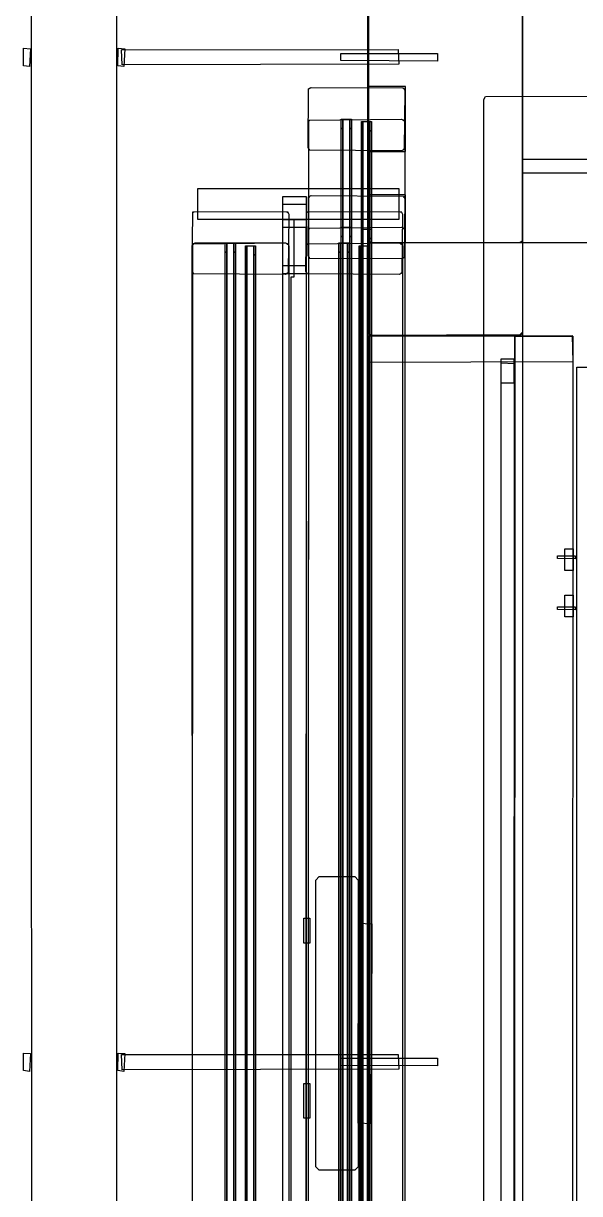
# Model space of a CAD drawing. Header units: metres. Extents: x 292.5 to 342.7, y -1 to 8.9.
# Drawn here: x 293.555 to 294.274, y 4.53 to 6.044 of the extents above; entities that cross this region are included whole.
import ezdxf

# ---------------------------------------------------------------- set-up
doc = ezdxf.new("R2010")
doc.units = ezdxf.units.M
doc.layers.add('VISTA', color=8, linetype='Continuous')

msp = doc.modelspace()

# ---------------------------------------------------------------- linework, layer by layer
at = {"layer": 'VISTA'}
for points in [[(293.5651, 6.5658), (293.5716, 6.5928), (293.5951, 6.6292), (293.7421, 6.7726), (293.745, 6.7855), (293.745, 6.897), (293.855, 6.897), (293.8544, 6.7715), (293.8489, 6.7441), (293.8379, 6.7184), (293.8122, 6.6859), (293.701, 6.5809), (293.6749, 6.5529), (293.6746, -0.2029), (293.6711, -0.2091), (293.664, -0.2147), (293.6417, -0.2226), (293.6278, -0.2243), (293.5996, -0.2228), (293.5768, -0.2152), (293.5656, -0.2035), (293.5651, 6.5658)], [(294, 6.3955), (294.0045, 6.4), (294.6355, 6.4), (294.64, 6.3955), (294.64, 3.2045), (294.6355, 3.2), (294.0045, 3.2), (294, 3.2045), (294, 6.3955)], [(294, 6.3955), (294.0045, 6.4), (301.9955, 6.4), (302, 6.3955), (302, 5.7645), (301.9955, 5.76), (294.0045, 5.76), (294, 5.7645), (294, 6.3955)], [(294.0008, 6.3981), (294.0045, 6.4), (294.1981, 6.3992), (294.2, 6.3955), (294.1992, 5.7619), (294.1955, 5.76), (294.0045, 5.76), (294, 5.7645), (294.0008, 6.3981)], [(294.0485, 5.878), (294.0485, 5.962), (294, 5.962), (294.0008, 6.3981), (294.0045, 6.4), (294.1981, 6.3992), (294.2, 6.3955), (294.2, 5.6445), (294.1981, 5.6408), (294.0045, 5.64), (294.0008, 5.6419), (294.0008, 5.878), (294.0485, 5.878)], [(294, 6.3955), (294.0045, 6.4), (294.1955, 6.4), (294.2, 6.3955), (294.2, 5.6445), (294.1955, 5.64), (294.0045, 5.64), (294, 5.6445), (294, 6.3955)], [(294, 6.3955), (294.0045, 6.4), (294.1955, 6.4), (294.2, 6.3955), (294.2, 3.2045), (294.1955, 3.2), (294.0045, 3.2), (294, 3.2045), (294, 6.3955)], [(294, 6.3955), (294.0019, 6.3992), (301.9955, 6.4), (301.9992, 6.3981), (302, 3.2045), (301.9981, 3.2008), (294.0045, 3.2), (294, 3.2045), (294, 6.3955)], [(294.0008, 6.3981), (294.0045, 6.4), (294.1981, 6.3992), (294.2, 6.3955), (294.1992, 5.7619), (294.1955, 5.76), (294.0485, 5.76), (294.0485, 5.822), (294.0013, 5.822), (294.0008, 6.3981)], [(293.5635, 6.011), (293.5625, 5.988), (293.5545, 5.989), (293.5548, 6.0117), (293.5635, 6.011)], [(293.6855, 6.011), (293.6845, 5.988), (293.6765, 5.989), (293.6768, 6.0117), (293.6855, 6.011)], [(294.039, 6.01), (294.04, 5.991), (293.682, 5.99), (293.6813, 6.0097), (294.039, 6.01)], [(293.965, 6.005), (294.09, 6.005), (294.09, 5.995), (293.965, 5.9957), (293.965, 6.005)], [(293.9265, 5.961), (294.0458, 5.9603), (294.0475, 5.957), (294.0468, 5.8807), (294.0435, 5.879), (293.9242, 5.8797), (293.9225, 5.883), (293.9232, 5.9593), (293.9265, 5.961)], [(293.9242, 5.9593), (293.9247, 5.9595), (293.924, 5.9595), (293.9242, 5.9593)], [(294.046, 5.9595), (294.0453, 5.9595), (294.0458, 5.9593), (294.046, 5.9595)], [(294.15, 5.9455), (294.1519, 5.9492), (297.5455, 5.95), (297.5492, 5.9481), (297.55, 3.2045), (297.5481, 3.2008), (297.54, 3.2), (297.5455, 3.2013), (297.54, 3.2013), (297.5455, 3.2019), (297.54, 3.2019), (297.54, 5.5), (296.54, 5.5), (296.54, 3.2002), (294.1545, 3.2), (294.15, 3.2045), (294.15, 5.9455)], [(294.0435, 5.92), (294.0463, 5.9188), (294.0475, 5.916), (294.0475, 3.844), (294.0463, 3.8412), (294.0435, 3.84), (293.9265, 3.84), (293.9237, 3.8412), (293.9225, 3.844), (293.9237, 5.9188), (294.0435, 5.92)], [(294.0435, 5.92), (294.0463, 5.9188), (294.0475, 5.916), (294.0475, 3.844), (294.0463, 3.8412), (294.0435, 3.84), (293.9265, 3.84), (293.9237, 3.8412), (293.9225, 3.844), (293.9237, 5.9188), (294.0435, 5.92)], [(293.9675, 5.92), (293.9675, 5.908), (293.9655, 5.908), (293.9655, 5.92), (293.9675, 5.92)], [(293.9675, 5.92), (293.9765, 5.92), (293.9765, 3.84), (293.9675, 3.84), (293.9675, 5.92)], [(293.9785, 5.92), (293.9785, 5.908), (293.9765, 5.908), (293.9765, 5.92), (293.9785, 5.92)], [(293.924, 5.9178), (293.9247, 5.9185), (293.9242, 5.9183), (293.924, 5.9178)], [(293.924, 5.9178), (293.9247, 5.9185), (293.9242, 5.9183), (293.924, 5.9178)], [(293.9675, 5.908), (293.9675, 3.852), (293.9655, 3.852), (293.9655, 5.908), (293.9675, 5.908)], [(293.9675, 5.908), (293.9675, 3.852), (293.9655, 3.852), (293.9655, 5.908), (293.9675, 5.908)], [(293.9785, 5.908), (293.9785, 3.852), (293.9765, 3.852), (293.9765, 5.908), (293.9785, 5.908)], [(293.9785, 5.908), (293.9785, 3.852), (293.9765, 3.852), (293.9765, 5.908), (293.9785, 5.908)], [(293.9935, 5.9169), (293.9935, 5.9049), (293.9915, 5.9049), (293.9915, 5.9169), (293.9935, 5.9169)], [(293.9935, 5.9049), (293.9935, 3.8551), (293.9915, 3.8551), (293.9915, 5.9049), (293.9935, 5.9049)], [(293.9935, 5.9049), (293.9935, 3.8551), (293.9915, 3.8551), (293.9915, 5.9049), (293.9935, 5.9049)], [(293.9935, 5.9169), (294.0025, 5.9169), (294.0025, 3.8431), (293.9935, 3.8431), (293.9935, 5.9169)], [(294.0045, 5.9169), (294.0045, 5.9049), (294.0025, 5.9049), (294.0025, 5.9169), (294.0045, 5.9169)], [(294.0045, 5.9049), (294.0045, 3.8551), (294.0025, 3.8551), (294.0025, 5.9049), (294.0045, 5.9049)], [(294.0045, 5.9049), (294.0045, 3.8551), (294.0025, 3.8551), (294.0025, 5.9049), (294.0045, 5.9049)], [(294.0453, 5.9185), (294.046, 5.9178), (294.046, 5.9185), (294.0453, 5.9185)], [(294.0453, 5.9185), (294.046, 5.9178), (294.046, 5.9185), (294.0453, 5.9185)], [(293.9242, 5.8807), (293.924, 5.8812), (293.924, 5.8805), (293.9242, 5.8807)], [(294.0458, 5.8807), (294.0453, 5.8805), (294.046, 5.8805), (294.0458, 5.8807)], [(301.8, 5.868), (301.8, 5.85), (294.2, 5.85), (294.2, 5.868), (301.8, 5.868)], [(293.78, 5.83), (294.04, 5.83), (294.04, 5.79), (293.78, 5.79), (293.78, 5.83)], [(293.89, 5.82), (293.92, 5.82), (293.92, 5.72), (293.89, 5.72), (293.89, 5.82)], [(293.89, 5.82), (293.92, 5.82), (293.92, 5.72), (293.89, 5.72), (293.89, 5.82)], [(293.9265, 5.821), (294.0458, 5.8203), (294.0475, 5.817), (294.0468, 5.7407), (294.0435, 5.739), (293.9242, 5.7397), (293.9225, 5.743), (293.9232, 5.8193), (293.9265, 5.821)], [(293.9242, 5.8193), (293.9247, 5.8195), (293.924, 5.8195), (293.9242, 5.8193)], [(294.046, 5.8195), (294.0453, 5.8195), (294.0458, 5.8193), (294.046, 5.8195)], [(293.8958, 5.8003), (293.8975, 5.797), (293.8968, 5.7207), (293.8935, 5.719), (293.7742, 5.7197), (293.7725, 5.723), (293.7737, 5.7998), (293.8958, 5.8003)], [(293.7742, 5.7993), (293.7747, 5.7995), (293.774, 5.7995), (293.7742, 5.7993)], [(293.89, 5.81), (293.92, 5.81), (293.92, 5.73), (293.89, 5.73), (293.89, 5.81)], [(293.896, 5.7995), (293.8953, 5.7995), (293.8958, 5.7993), (293.896, 5.7995)], [(294.0428, 5.8003), (294.0445, 5.797), (294.0438, 5.7207), (294.0405, 5.719), (293.9212, 5.7197), (293.9195, 5.723), (293.9207, 5.7998), (294.0428, 5.8003)], [(293.9212, 5.7993), (293.9217, 5.7995), (293.921, 5.7995), (293.9212, 5.7993)], [(294.043, 5.7995), (294.0423, 5.7995), (294.0428, 5.7993), (294.043, 5.7995)], [(293.89, 5.79), (293.92, 5.79), (293.92, 3.29), (293.89, 3.29), (293.89, 5.79)], [(293.92, 5.79), (293.92, 3.29), (293.89, 3.29), (293.89, 5.79), (293.92, 5.79)], [(293.9005, 3.29), (293.9005, 5.716), (293.9045, 5.716), (293.9045, 5.79), (293.92, 5.79), (293.92, 3.29), (293.9005, 3.29)], [(293.89, 5.78), (293.92, 5.78), (293.92, 4.02), (293.89, 4.02), (293.89, 5.78)], [(293.89, 5.78), (293.92, 5.78), (293.92, 4.02), (293.89, 4.02), (293.89, 5.78)], [(293.89, 5.78), (293.92, 5.78), (293.92, 4.02), (293.89, 4.02), (293.89, 5.78)], [(293.89, 5.78), (293.92, 5.78), (293.92, 4.02), (293.89, 4.02), (293.89, 5.78)], [(294.0435, 5.78), (294.0463, 5.7788), (294.0475, 5.776), (294.0475, 4.064), (294.0463, 4.0612), (294.0435, 4.06), (293.9265, 4.06), (293.9237, 4.0612), (293.9225, 4.064), (293.9237, 5.7788), (294.0435, 5.78)], [(294.0435, 5.78), (294.0463, 5.7788), (294.0475, 5.776), (294.0475, 4.064), (294.0463, 4.0612), (294.0435, 4.06), (293.9265, 4.06), (293.9237, 4.0612), (293.9225, 4.064), (293.9237, 5.7788), (294.0435, 5.78)], [(293.924, 5.7778), (293.9247, 5.7785), (293.9242, 5.7783), (293.924, 5.7778)], [(293.924, 5.7778), (293.9247, 5.7785), (293.9242, 5.7783), (293.924, 5.7778)], [(293.9675, 5.78), (293.9675, 5.768), (293.9655, 5.768), (293.9655, 5.78), (293.9675, 5.78)], [(293.9675, 5.768), (293.9675, 4.072), (293.9655, 4.072), (293.9655, 5.768), (293.9675, 5.768)], [(293.9675, 5.768), (293.9675, 4.072), (293.9655, 4.072), (293.9655, 5.768), (293.9675, 5.768)], [(293.9675, 5.78), (293.9765, 5.78), (293.9765, 4.06), (293.9675, 4.06), (293.9675, 5.78)], [(293.9785, 5.78), (293.9785, 5.768), (293.9765, 5.768), (293.9765, 5.78), (293.9785, 5.78)], [(293.9785, 5.768), (293.9785, 4.072), (293.9765, 4.072), (293.9765, 5.768), (293.9785, 5.768)], [(293.9785, 5.768), (293.9785, 4.072), (293.9765, 4.072), (293.9765, 5.768), (293.9785, 5.768)], [(293.9935, 5.7774), (293.9935, 5.7654), (293.9915, 5.7654), (293.9915, 5.7774), (293.9935, 5.7774)], [(293.9935, 5.7774), (294.0025, 5.7774), (294.0025, 4.0626), (293.9935, 4.0626), (293.9935, 5.7774)], [(294.0045, 5.7774), (294.0045, 5.7654), (294.0025, 5.7654), (294.0025, 5.7774), (294.0045, 5.7774)], [(294.0453, 5.7785), (294.046, 5.7778), (294.046, 5.7785), (294.0453, 5.7785)], [(294.0453, 5.7785), (294.046, 5.7778), (294.046, 5.7785), (294.0453, 5.7785)], [(293.8935, 5.76), (293.8963, 5.7588), (293.8975, 5.756), (293.8975, 3.224), (293.8963, 3.2212), (293.8935, 3.22), (293.7765, 3.22), (293.7737, 3.2212), (293.7725, 3.224), (293.7737, 5.7588), (293.8935, 5.76)], [(293.7725, 5.756), (293.7737, 5.7588), (293.7765, 5.76), (293.8935, 5.76), (293.8963, 5.7588), (293.8975, 5.756), (293.8975, 3.224), (293.8963, 3.2212), (293.8935, 3.22), (293.7737, 3.2212), (293.7725, 5.756)], [(293.774, 5.7578), (293.7747, 5.7585), (293.7742, 5.7583), (293.774, 5.7578)], [(293.774, 5.7578), (293.7747, 5.7585), (293.7742, 5.7583), (293.774, 5.7578)], [(293.8175, 5.76), (293.8175, 5.748), (293.8155, 5.748), (293.8155, 5.76), (293.8175, 5.76)], [(293.8175, 5.76), (293.8265, 5.76), (293.8265, 3.22), (293.8175, 3.22), (293.8175, 5.76)], [(293.8285, 5.76), (293.8285, 5.748), (293.8265, 5.748), (293.8265, 5.76), (293.8285, 5.76)], [(293.8435, 5.7562), (293.8435, 5.7442), (293.8415, 5.7442), (293.8415, 5.7562), (293.8435, 5.7562)], [(293.8435, 5.7562), (293.8525, 5.7562), (293.8525, 3.2238), (293.8435, 3.2238), (293.8435, 5.7562)], [(293.8545, 5.7562), (293.8545, 5.7442), (293.8525, 5.7442), (293.8525, 5.7562), (293.8545, 5.7562)], [(293.8953, 5.7585), (293.896, 5.7578), (293.896, 5.7585), (293.8953, 5.7585)], [(293.896, 5.7585), (293.8953, 5.7585), (293.8958, 5.7583), (293.896, 5.7585)], [(294.0405, 5.76), (294.0433, 5.7588), (294.0445, 5.756), (294.0445, 3.224), (294.0433, 3.2212), (294.0405, 3.22), (293.9235, 3.22), (293.9207, 3.2212), (293.9195, 3.224), (293.9207, 5.7588), (294.0405, 5.76)], [(294.0405, 5.76), (294.0433, 5.7588), (294.0445, 5.756), (294.0445, 3.224), (294.0433, 3.2212), (294.0405, 3.22), (293.9235, 3.22), (293.9207, 3.2212), (293.9195, 3.224), (293.9207, 5.7588), (294.0405, 5.76)], [(293.921, 5.7578), (293.9217, 5.7585), (293.9212, 5.7583), (293.921, 5.7578)], [(293.921, 5.7578), (293.9217, 5.7585), (293.9212, 5.7583), (293.921, 5.7578)], [(293.9645, 5.76), (293.9645, 5.748), (293.9625, 5.748), (293.9625, 5.76), (293.9645, 5.76)], [(293.9645, 5.76), (293.9735, 5.76), (293.9735, 3.22), (293.9645, 3.22), (293.9645, 5.76)], [(293.9755, 5.76), (293.9755, 5.748), (293.9735, 5.748), (293.9735, 5.76), (293.9755, 5.76)], [(293.9905, 5.7562), (293.9905, 5.7442), (293.9885, 5.7442), (293.9885, 5.7562), (293.9905, 5.7562)], [(293.9905, 5.7562), (293.9995, 5.7562), (293.9995, 3.2238), (293.9905, 3.2238), (293.9905, 5.7562)], [(293.9935, 5.7654), (293.9935, 4.0746), (293.9915, 4.0746), (293.9915, 5.7654), (293.9935, 5.7654)], [(293.9935, 5.7654), (293.9935, 4.0746), (293.9915, 4.0746), (293.9915, 5.7654), (293.9935, 5.7654)], [(294.0015, 5.7562), (294.0015, 5.7442), (293.9995, 5.7442), (293.9995, 5.7562), (294.0015, 5.7562)], [(294.0045, 5.7654), (294.0045, 4.0746), (294.0025, 4.0746), (294.0025, 5.7654), (294.0045, 5.7654)], [(294.0045, 5.7654), (294.0045, 4.0746), (294.0025, 4.0746), (294.0025, 5.7654), (294.0045, 5.7654)], [(294.0423, 5.7585), (294.043, 5.7578), (294.043, 5.7585), (294.0423, 5.7585)], [(294.0423, 5.7585), (294.043, 5.7578), (294.043, 5.7585), (294.0423, 5.7585)], [(293.8175, 5.748), (293.8175, 3.232), (293.8155, 3.232), (293.8155, 5.748), (293.8175, 5.748)], [(293.8175, 5.748), (293.8175, 3.232), (293.8155, 3.232), (293.8155, 5.748), (293.8175, 5.748)], [(293.8285, 5.748), (293.8285, 3.232), (293.8265, 3.232), (293.8265, 5.748), (293.8285, 5.748)], [(293.8285, 5.748), (293.8285, 3.232), (293.8265, 3.232), (293.8265, 5.748), (293.8285, 5.748)], [(293.8435, 5.7442), (293.8435, 3.2358), (293.8415, 3.2358), (293.8415, 5.7442), (293.8435, 5.7442)], [(293.8435, 5.7442), (293.8435, 3.2358), (293.8415, 3.2358), (293.8415, 5.7442), (293.8435, 5.7442)], [(293.8545, 5.7442), (293.8545, 3.2358), (293.8525, 3.2358), (293.8525, 5.7442), (293.8545, 5.7442)], [(293.8545, 5.7442), (293.8545, 3.2358), (293.8525, 3.2358), (293.8525, 5.7442), (293.8545, 5.7442)], [(293.9242, 5.7407), (293.924, 5.7412), (293.924, 5.7405), (293.9242, 5.7407)], [(293.9645, 5.748), (293.9645, 3.232), (293.9625, 3.232), (293.9625, 5.748), (293.9645, 5.748)], [(293.9645, 5.748), (293.9645, 3.232), (293.9625, 3.232), (293.9625, 5.748), (293.9645, 5.748)], [(293.9755, 5.748), (293.9755, 3.232), (293.9735, 3.232), (293.9735, 5.748), (293.9755, 5.748)], [(293.9755, 5.748), (293.9755, 3.232), (293.9735, 3.232), (293.9735, 5.748), (293.9755, 5.748)], [(293.9905, 5.7442), (293.9905, 3.2358), (293.9885, 3.2358), (293.9885, 5.7442), (293.9905, 5.7442)], [(293.9905, 5.7442), (293.9905, 3.2358), (293.9885, 3.2358), (293.9885, 5.7442), (293.9905, 5.7442)], [(294.0015, 5.7442), (294.0015, 3.2358), (293.9995, 3.2358), (293.9995, 5.7442), (294.0015, 5.7442)], [(294.0015, 5.7442), (294.0015, 3.2358), (293.9995, 3.2358), (293.9995, 5.7442), (294.0015, 5.7442)], [(294.0458, 5.7407), (294.0453, 5.7405), (294.046, 5.7405), (294.0458, 5.7407)], [(293.7742, 5.7207), (293.774, 5.7212), (293.774, 5.7205), (293.7742, 5.7207)], [(293.8958, 5.7207), (293.8953, 5.7205), (293.896, 5.7205), (293.8958, 5.7207)], [(293.9212, 5.7207), (293.921, 5.7212), (293.921, 5.7205), (293.9212, 5.7207)], [(294.0428, 5.7207), (294.0423, 5.7205), (294.043, 5.7205), (294.0428, 5.7207)], [(294.19, 5.639), (294.189, 3.25), (294, 3.251), (294.0003, 5.6397), (294.19, 5.639)], [(294.265, 5.639), (294.264, 3.25), (294, 3.251), (294.0003, 5.6397), (294.265, 5.639)], [(294.264, 5.64), (294.265, 5.606), (294.001, 5.605), (294.0003, 5.6397), (294.264, 5.64)], [(294.265, 5.639), (294.264, 3.25), (294.19, 3.251), (294.19, 5.639), (294.265, 5.639)], [(294.189, 5.604), (294.188, 3.26), (294.172, 3.261), (294.1723, 5.6047), (294.189, 5.604)], [(294.189, 5.604), (294.188, 3.26), (294.172, 3.261), (294.1723, 5.6047), (294.189, 5.604)], [(294.1887, 5.6097), (294.1887, 5.5783), (294.1723, 5.5783), (294.1723, 5.6097), (294.1887, 5.6097)], [(295.125, 5.599), (295.124, 3.26), (294.27, 3.261), (294.27, 5.599), (295.125, 5.599)], [(294.2655, 5.364), (294.2655, 5.336), (294.2545, 5.336), (294.2545, 5.364), (294.2655, 5.364)], [(294.245, 5.3548), (294.268, 5.3548), (294.268, 5.3512), (294.245, 5.3514), (294.245, 5.3548)], [(294.2655, 5.304), (294.2655, 5.276), (294.2545, 5.276), (294.2545, 5.304), (294.2655, 5.304)], [(294.245, 5.2888), (294.268, 5.2888), (294.268, 5.2852), (294.245, 5.2854), (294.245, 5.2888)], [(293.9325, 4.9355), (293.937, 4.94), (293.983, 4.94), (293.9875, 4.9355), (293.9875, 4.5645), (293.983, 4.56), (293.937, 4.56), (293.9325, 4.5645), (293.9325, 4.9355)], [(293.925, 4.886), (293.925, 4.854), (293.917, 4.854), (293.917, 4.886), (293.925, 4.886)], [(294.005, 4.879), (294.004, 4.62), (293.9875, 4.621), (293.9878, 4.8797), (294.005, 4.879)], [(293.5635, 4.711), (293.5625, 4.688), (293.5545, 4.689), (293.5548, 4.7117), (293.5635, 4.711)], [(293.6855, 4.711), (293.6845, 4.688), (293.6765, 4.689), (293.6768, 4.7117), (293.6855, 4.711)], [(294.039, 4.71), (294.04, 4.691), (293.682, 4.69), (293.6813, 4.7097), (294.039, 4.71)], [(293.965, 4.705), (294.09, 4.705), (294.09, 4.695), (293.965, 4.6957), (293.965, 4.705)], [(293.925, 4.6725), (293.925, 4.6275), (293.917, 4.6275), (293.917, 4.6725), (293.925, 4.6725)]]:
    msp.add_lwpolyline(points, close=True, dxfattribs=at)

doc.saveas('drawing.dxf')
